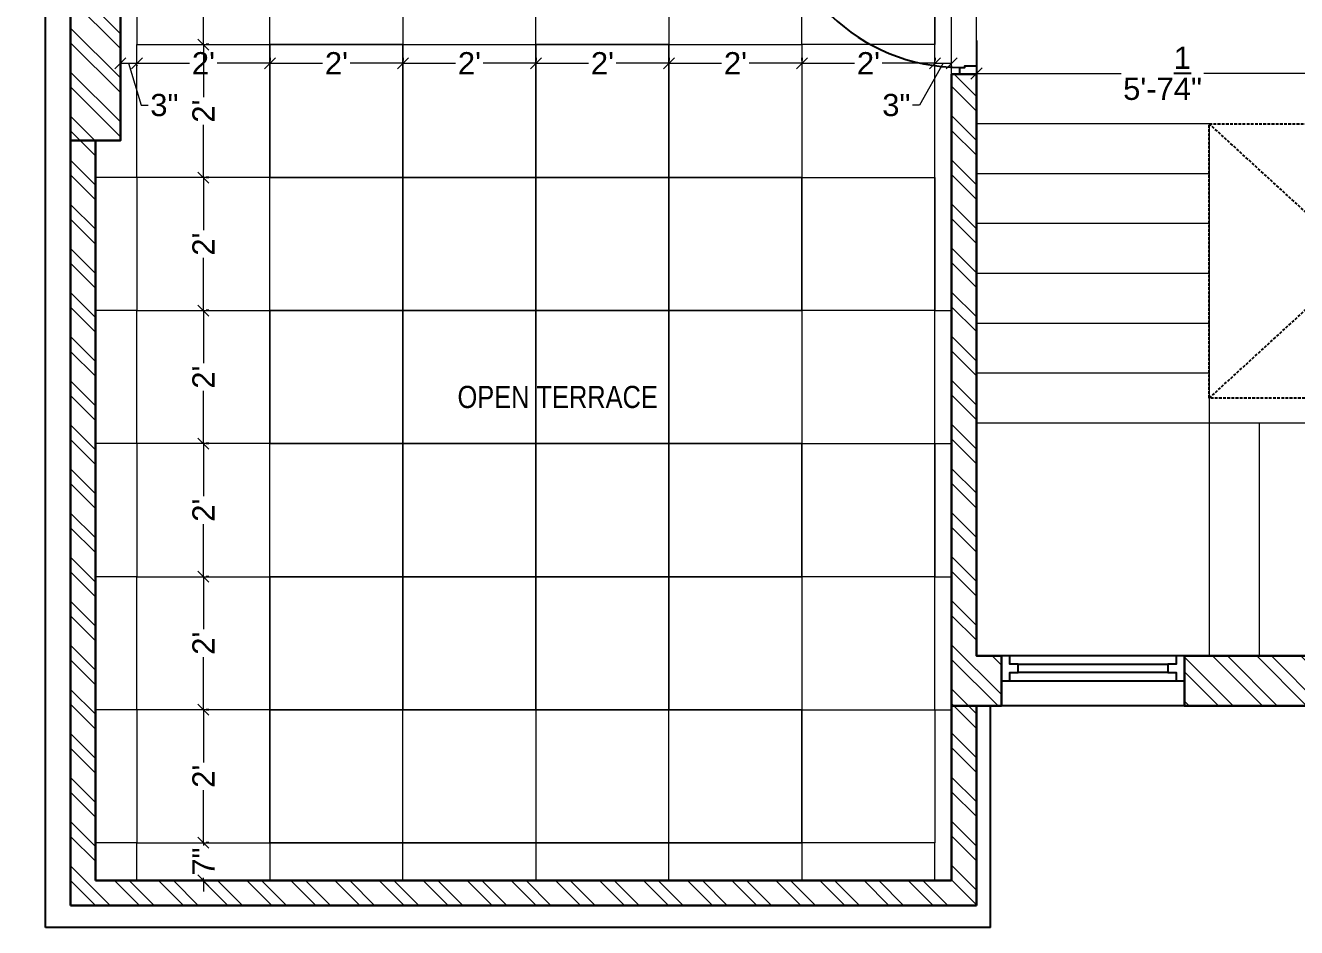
# Model space of a CAD drawing. Header units: millimetres. Extents: x 56222 to 3066687, y -650199 to -121287.
# Drawn here: x 152877.6 to 153107, y -179796.5 to -179633.7 of the extents above; entities that cross this region are included whole.
import ezdxf

# ---------------------------------------------------------------- set-up
doc = ezdxf.new("R2010")
doc.units = ezdxf.units.MM
doc.header["$MEASUREMENT"] = 0
doc.header["$PDMODE"] = 35
doc.linetypes.add('DASHED', pattern=[0.75, 0.5, -0.25])
doc.layers.get('Defpoints').update_dxf_attribs({"color": 220})
doc.layers.add('AR DOOR', color=40, linetype='Continuous')
doc.layers.add('AR ELE-5', color=134, linetype='Continuous')
for name, color, linetype, lineweight in [('dim05', 1, 'Continuous', 13), ('FIRST FLOOR ( TEXT )', 7, 'Continuous', 9), ('FIRST FLOOR_( STAIR )', 251, 'Continuous', 9), ('SECOND FLOOR', 7, 'Continuous', 9), ('SECOND FLOOR  ( PLINE )', 251, 'Continuous', 30), ('SECOND FLOOR ( PLine )', 7, 'Continuous', 30), ('wall', 7, 'Continuous', 30), ('XX~SLAB ( BEAM )~ ( DIM )', 7, 'Continuous', 9)]:
    doc.layers.add(name, color=color, linetype=linetype, lineweight=lineweight)
doc.layers.add('hatch', color=253, linetype='Continuous', lineweight=0, transparency=0.4)
doc.layers.add('XX~SLAB ( PLINE )', color=251, linetype='Continuous', plot=False)
doc.styles.add('Arial', font='arial.ttf')
doc.styles.add('KATHA', font='swissc.ttf')
doc.styles.get("Standard").update_dxf_attribs({"font": 'arial.ttf', "height": 6})
doc.dimstyles.new('ISO-25', dxfattribs={"dimtxt": 2.5, "dimasz": 1, "dimexe": 0.5, "dimexo": 1, "dimtad": 0, "dimdec": 1, "dimlunit": 4, "dimtxsty": 'Standard', "dimblk": 'OBLIQUE', "dimcen": 2.5, "dimclrd": 1, "dimclre": 1, "dimclrt": 5, "dimadec": 0, "dimazin": 0, "dimtfac": 1, "dimtdec": 1, "dimtmove": 0, "dimatfit": 3, "dimfxl": 1, "dimlwd": -1, "dimarcsym": 0})
pattern_1 = [(135, (0, -46.366), (-3.97747564, -3.97747564), []), (135, (2e-16, -43.714), (-3.97747564, -3.97747564), [])]

# ---------------------------------------------------------------- blocks, each defined once
blk = doc.blocks.new('*U18')
for points in [[(0, 0), (0, 1120), (-30, 1120), (-30, 0)], [(40, 0), (0, 0), (0, -30), (-10, -30), (-10, -100), (40, -100)], [(-1160, 0), (-1120, 0), (-1120, -30), (-1110, -30), (-1110, -100), (-1160, -100)]]:
    blk.add_lwpolyline(points, close=True)
at = {"layer": 'AR ELE-5', "linetype": 'ByBlock', "ltscale": 15}
blk.add_arc((1.6, -0.7), 1121.6, 92.37301, 179.96526, dxfattribs=at)
blk = doc.blocks.new('_Oblique')
at = {"layer": 'wall', "color": 0, "lineweight": -2}
blk.add_line((-0.5, -0.5), (0.5, 0.5), dxfattribs=at)
blk = doc.blocks.new('*D266')
at = {"layer": 'Defpoints', "color": 0, "lineweight": 30, "transparency": 16777216}
for p in [(153049.22, -179635.47), (153116.36, -179635.47), (153116.36, -179642.4)]:
    blk.add_point(p, dxfattribs=at)
at = {"layer": 'dim05', "color": 1, "linetype": 'Continuous', "lineweight": -2, "transparency": 16777216}
for p, q in [((153049.22, -179636.47), (153049.22, -179642.9)), ((153116.36, -179636.47), (153116.36, -179642.9))]:
    blk.add_line(p, q, dxfattribs=at)
at = {"layer": 'dim05', "color": 1, "linetype": 'Continuous', "transparency": 16777216}
for p, q in [((153049.22, -179642.4), (153075.33, -179642.4)), ((153116.36, -179642.4), (153090.25, -179642.4))]:
    blk.add_line(p, q, dxfattribs=at)
at = {"layer": 'dim05', "color": 1, "transparency": 16777216, "xscale": 2, "yscale": 2, "zscale": 2, "rotation": 180}
blk.add_blockref('_Oblique', (153049.22, -179642.4), dxfattribs=at)
at = {"layer": 'dim05', "color": 1, "transparency": 16777216, "xscale": 2, "yscale": 2, "zscale": 2}
blk.add_blockref('_Oblique', (153116.36, -179642.4), dxfattribs=at)
at = {"layer": 'dim05', "color": 5, "lineweight": 25, "transparency": 16777216, "insert": (153082.79, -179642.4), "char_height": 4, "attachment_point": 5, "style": 'Arial'}
blk.add_mtext('5\'-7{\\H1x;\\S1/4;}"', dxfattribs=at)
blk = doc.blocks.new('*D297')
at = {"layer": 'Defpoints', "color": 0, "lineweight": 30, "transparency": 16777216}
for p in [(152909.72, -179613.19), (152909.72, -179637.19), (152909.72, -179637.19)]:
    blk.add_point(p, dxfattribs=at)
at = {"layer": 'dim05', "color": 1, "linetype": 'Continuous', "transparency": 16777216}
for p, q in [((152909.72, -179613.19), (152909.72, -179622.69)), ((152909.72, -179637.19), (152909.72, -179627.69))]:
    blk.add_line(p, q, dxfattribs=at)
at = {"layer": 'dim05', "color": 1, "linetype": 'Continuous', "lineweight": -2, "transparency": 16777216}
for p, q in [((152910.72, -179613.19), (152910.22, -179613.19)), ((152910.72, -179637.19), (152910.22, -179637.19))]:
    blk.add_line(p, q, dxfattribs=at)
at = {"layer": 'dim05', "color": 1, "transparency": 16777216, "xscale": 2, "yscale": 2, "zscale": 2}
for p, rotation in [((152909.72, -179613.19), 90), ((152909.72, -179637.19), 270)]:
    blk.add_blockref('_Oblique', p, dxfattribs=dict(at, rotation=rotation))
at = {"layer": 'dim05', "color": 5, "lineweight": 30, "transparency": 16777216, "insert": (152909.72, -179625.19), "char_height": 4, "attachment_point": 5, "rotation": 90, "style": 'Arial'}
blk.add_mtext("2'", dxfattribs=at)
blk = doc.blocks.new('*D298')
at = {"layer": 'Defpoints', "color": 0, "lineweight": 30, "transparency": 16777216}
for p in [(152909.72, -179637.19), (152909.72, -179661.19), (152909.72, -179661.19)]:
    blk.add_point(p, dxfattribs=at)
at = {"layer": 'dim05', "color": 1, "linetype": 'Continuous', "transparency": 16777216}
for p, q in [((152909.72, -179637.19), (152909.72, -179646.69)), ((152909.72, -179661.19), (152909.72, -179651.69))]:
    blk.add_line(p, q, dxfattribs=at)
at = {"layer": 'dim05', "color": 1, "linetype": 'Continuous', "lineweight": -2, "transparency": 16777216}
for p, q in [((152910.72, -179637.19), (152910.22, -179637.19)), ((152910.72, -179661.19), (152910.22, -179661.19))]:
    blk.add_line(p, q, dxfattribs=at)
at = {"layer": 'dim05', "color": 1, "transparency": 16777216, "xscale": 2, "yscale": 2, "zscale": 2}
for p, rotation in [((152909.72, -179637.19), 90), ((152909.72, -179661.19), 270)]:
    blk.add_blockref('_Oblique', p, dxfattribs=dict(at, rotation=rotation))
at = {"layer": 'dim05', "color": 5, "lineweight": 30, "transparency": 16777216, "insert": (152909.72, -179649.19), "char_height": 4, "attachment_point": 5, "rotation": 90, "style": 'Arial'}
blk.add_mtext("2'", dxfattribs=at)
blk = doc.blocks.new('*D299')
at = {"layer": 'Defpoints', "color": 0, "lineweight": 30, "transparency": 16777216}
for p in [(152909.72, -179661.19), (152909.72, -179685.19), (152909.72, -179685.19)]:
    blk.add_point(p, dxfattribs=at)
at = {"layer": 'dim05', "color": 1, "linetype": 'Continuous', "transparency": 16777216}
for p, q in [((152909.72, -179661.19), (152909.72, -179670.69)), ((152909.72, -179685.19), (152909.72, -179675.69))]:
    blk.add_line(p, q, dxfattribs=at)
at = {"layer": 'dim05', "color": 1, "linetype": 'Continuous', "lineweight": -2, "transparency": 16777216}
for p, q in [((152910.72, -179661.19), (152910.22, -179661.19)), ((152910.72, -179685.19), (152910.22, -179685.19))]:
    blk.add_line(p, q, dxfattribs=at)
at = {"layer": 'dim05', "color": 1, "transparency": 16777216, "xscale": 2, "yscale": 2, "zscale": 2}
for p, rotation in [((152909.72, -179661.19), 90), ((152909.72, -179685.19), 270)]:
    blk.add_blockref('_Oblique', p, dxfattribs=dict(at, rotation=rotation))
at = {"layer": 'dim05', "color": 5, "lineweight": 30, "transparency": 16777216, "insert": (152909.72, -179673.19), "char_height": 4, "attachment_point": 5, "rotation": 90, "style": 'Arial'}
blk.add_mtext("2'", dxfattribs=at)
blk = doc.blocks.new('*D300')
at = {"layer": 'Defpoints', "color": 0, "lineweight": 30, "transparency": 16777216}
for p in [(152909.72, -179685.19), (152909.72, -179709.19), (152909.72, -179709.19)]:
    blk.add_point(p, dxfattribs=at)
at = {"layer": 'dim05', "color": 1, "linetype": 'Continuous', "transparency": 16777216}
for p, q in [((152909.72, -179685.19), (152909.72, -179694.69)), ((152909.72, -179709.19), (152909.72, -179699.69))]:
    blk.add_line(p, q, dxfattribs=at)
at = {"layer": 'dim05', "color": 1, "linetype": 'Continuous', "lineweight": -2, "transparency": 16777216}
for p, q in [((152910.72, -179685.19), (152910.22, -179685.19)), ((152910.72, -179709.19), (152910.22, -179709.19))]:
    blk.add_line(p, q, dxfattribs=at)
at = {"layer": 'dim05', "color": 1, "transparency": 16777216, "xscale": 2, "yscale": 2, "zscale": 2}
for p, rotation in [((152909.72, -179685.19), 90), ((152909.72, -179709.19), 270)]:
    blk.add_blockref('_Oblique', p, dxfattribs=dict(at, rotation=rotation))
at = {"layer": 'dim05', "color": 5, "lineweight": 30, "transparency": 16777216, "insert": (152909.72, -179697.19), "char_height": 4, "attachment_point": 5, "rotation": 90, "style": 'Arial'}
blk.add_mtext("2'", dxfattribs=at)
blk = doc.blocks.new('*D301')
at = {"layer": 'Defpoints', "color": 0, "lineweight": 30, "transparency": 16777216}
for p in [(152909.72, -179709.19), (152909.72, -179733.19), (152909.72, -179733.19)]:
    blk.add_point(p, dxfattribs=at)
at = {"layer": 'dim05', "color": 1, "linetype": 'Continuous', "transparency": 16777216}
for p, q in [((152909.72, -179709.19), (152909.72, -179718.69)), ((152909.72, -179733.19), (152909.72, -179723.69))]:
    blk.add_line(p, q, dxfattribs=at)
at = {"layer": 'dim05', "color": 1, "linetype": 'Continuous', "lineweight": -2, "transparency": 16777216}
for p, q in [((152910.72, -179709.19), (152910.22, -179709.19)), ((152910.72, -179733.19), (152910.22, -179733.19))]:
    blk.add_line(p, q, dxfattribs=at)
at = {"layer": 'dim05', "color": 1, "transparency": 16777216, "xscale": 2, "yscale": 2, "zscale": 2}
for p, rotation in [((152909.72, -179709.19), 90), ((152909.72, -179733.19), 270)]:
    blk.add_blockref('_Oblique', p, dxfattribs=dict(at, rotation=rotation))
at = {"layer": 'dim05', "color": 5, "lineweight": 30, "transparency": 16777216, "insert": (152909.72, -179721.19), "char_height": 4, "attachment_point": 5, "rotation": 90, "style": 'Arial'}
blk.add_mtext("2'", dxfattribs=at)
blk = doc.blocks.new('*D302')
at = {"layer": 'Defpoints', "color": 0, "lineweight": 30, "transparency": 16777216}
for p in [(152909.72, -179733.19), (152909.72, -179757.19), (152909.72, -179757.19)]:
    blk.add_point(p, dxfattribs=at)
at = {"layer": 'dim05', "color": 1, "linetype": 'Continuous', "transparency": 16777216}
for p, q in [((152909.72, -179733.19), (152909.72, -179742.69)), ((152909.72, -179757.19), (152909.72, -179747.69))]:
    blk.add_line(p, q, dxfattribs=at)
at = {"layer": 'dim05', "color": 1, "linetype": 'Continuous', "lineweight": -2, "transparency": 16777216}
for p, q in [((152910.72, -179733.19), (152910.22, -179733.19)), ((152910.72, -179757.19), (152910.22, -179757.19))]:
    blk.add_line(p, q, dxfattribs=at)
at = {"layer": 'dim05', "color": 1, "transparency": 16777216, "xscale": 2, "yscale": 2, "zscale": 2}
for p, rotation in [((152909.72, -179733.19), 90), ((152909.72, -179757.19), 270)]:
    blk.add_blockref('_Oblique', p, dxfattribs=dict(at, rotation=rotation))
at = {"layer": 'dim05', "color": 5, "lineweight": 30, "transparency": 16777216, "insert": (152909.72, -179745.19), "char_height": 4, "attachment_point": 5, "rotation": 90, "style": 'Arial'}
blk.add_mtext("2'", dxfattribs=at)
blk = doc.blocks.new('*D303')
at = {"layer": 'Defpoints', "color": 0, "lineweight": 30, "transparency": 16777216}
for p in [(152909.72, -179757.19), (152909.72, -179781.19), (152909.72, -179781.19)]:
    blk.add_point(p, dxfattribs=at)
at = {"layer": 'dim05', "color": 1, "linetype": 'Continuous', "transparency": 16777216}
for p, q in [((152909.72, -179757.19), (152909.72, -179766.69)), ((152909.72, -179781.19), (152909.72, -179771.69))]:
    blk.add_line(p, q, dxfattribs=at)
at = {"layer": 'dim05', "color": 1, "linetype": 'Continuous', "lineweight": -2, "transparency": 16777216}
for p, q in [((152910.72, -179757.19), (152910.22, -179757.19)), ((152910.72, -179781.19), (152910.22, -179781.19))]:
    blk.add_line(p, q, dxfattribs=at)
at = {"layer": 'dim05', "color": 1, "transparency": 16777216, "xscale": 2, "yscale": 2, "zscale": 2}
for p, rotation in [((152909.72, -179757.19), 90), ((152909.72, -179781.19), 270)]:
    blk.add_blockref('_Oblique', p, dxfattribs=dict(at, rotation=rotation))
at = {"layer": 'dim05', "color": 5, "lineweight": 30, "transparency": 16777216, "insert": (152909.72, -179769.19), "char_height": 4, "attachment_point": 5, "rotation": 90, "style": 'Arial'}
blk.add_mtext("2'", dxfattribs=at)
blk = doc.blocks.new('*D304')
at = {"layer": 'Defpoints', "color": 0, "lineweight": 30, "transparency": 16777216}
for p in [(152909.72, -179781.19), (152909.72, -179788), (152909.72, -179788)]:
    blk.add_point(p, dxfattribs=at)
at = {"layer": 'dim05', "color": 1, "linetype": 'Continuous', "transparency": 16777216}
for p, q in [((152909.72, -179781.19), (152909.72, -179779.19)), ((152909.72, -179781.19), (152909.72, -179781.69)), ((152909.72, -179788), (152909.72, -179787.5)), ((152909.72, -179788), (152909.72, -179790))]:
    blk.add_line(p, q, dxfattribs=at)
at = {"layer": 'dim05', "color": 1, "linetype": 'Continuous', "lineweight": -2, "transparency": 16777216}
for p, q in [((152910.72, -179781.19), (152910.22, -179781.19)), ((152910.72, -179788), (152910.22, -179788))]:
    blk.add_line(p, q, dxfattribs=at)
at = {"layer": 'dim05', "color": 1, "transparency": 16777216, "xscale": 2, "yscale": 2, "zscale": 2}
for p, rotation in [((152909.72, -179781.19), 270), ((152909.72, -179788), 90)]:
    blk.add_blockref('_Oblique', p, dxfattribs=dict(at, rotation=rotation))
at = {"layer": 'dim05', "color": 5, "lineweight": 30, "transparency": 16777216, "insert": (152909.72, -179784.6), "char_height": 4, "attachment_point": 5, "rotation": 90, "style": 'Arial'}
blk.add_mtext('7"', dxfattribs=at)
blk = doc.blocks.new('*D305')
at = {"layer": 'Defpoints', "color": 0, "lineweight": 30, "transparency": 16777216}
for p in [(152894.72, -179639.95), (152897.72, -179639.95), (152897.72, -179640.55)]:
    blk.add_point(p, dxfattribs=at)
at = {"layer": 'dim05', "color": 1, "linetype": 'Continuous', "transparency": 16777216}
for p, q in [((152894.72, -179640.55), (152897.72, -179640.55)), ((152896.22, -179640.55), (152898.49, -179648.12)), ((152898.49, -179648.12), (152899.74, -179648.12))]:
    blk.add_line(p, q, dxfattribs=at)
at = {"layer": 'dim05', "color": 1, "linetype": 'Continuous', "lineweight": -2, "transparency": 16777216}
for p, q in [((152894.72, -179640.95), (152894.72, -179641.05)), ((152897.72, -179640.95), (152897.72, -179641.05))]:
    blk.add_line(p, q, dxfattribs=at)
at = {"layer": 'dim05', "color": 1, "transparency": 16777216, "xscale": 2, "yscale": 2, "zscale": 2, "rotation": 180}
blk.add_blockref('_Oblique', (152894.72, -179640.55), dxfattribs=at)
at = {"layer": 'dim05', "color": 1, "transparency": 16777216, "xscale": 2, "yscale": 2, "zscale": 2}
blk.add_blockref('_Oblique', (152897.72, -179640.55), dxfattribs=at)
at = {"layer": 'dim05', "color": 5, "lineweight": 30, "transparency": 16777216, "insert": (152902.67, -179648.12), "char_height": 4, "attachment_point": 5, "style": 'Arial'}
blk.add_mtext('3"', dxfattribs=at)
blk = doc.blocks.new('*D290')
at = {"layer": 'Defpoints', "color": 0, "lineweight": 30, "transparency": 16777216}
for p in [(152897.72, -179639.95), (152921.72, -179640.55), (152921.72, -179640.55)]:
    blk.add_point(p, dxfattribs=at)
at = {"layer": 'dim05', "color": 1, "linetype": 'Continuous', "transparency": 16777216}
for p, q in [((152897.72, -179640.55), (152907.22, -179640.55)), ((152921.72, -179640.55), (152912.22, -179640.55))]:
    blk.add_line(p, q, dxfattribs=at)
at = {"layer": 'dim05', "color": 1, "linetype": 'Continuous', "lineweight": -2, "transparency": 16777216}
for p, q in [((152897.72, -179640.95), (152897.72, -179641.05)), ((152921.72, -179639.55), (152921.72, -179640.05))]:
    blk.add_line(p, q, dxfattribs=at)
at = {"layer": 'dim05', "color": 1, "transparency": 16777216, "xscale": 2, "yscale": 2, "zscale": 2, "rotation": 180}
blk.add_blockref('_Oblique', (152897.72, -179640.55), dxfattribs=at)
at = {"layer": 'dim05', "color": 1, "transparency": 16777216, "xscale": 2, "yscale": 2, "zscale": 2}
blk.add_blockref('_Oblique', (152921.72, -179640.55), dxfattribs=at)
at = {"layer": 'dim05', "color": 5, "lineweight": 30, "transparency": 16777216, "insert": (152909.72, -179640.55), "char_height": 4, "attachment_point": 5, "style": 'Arial'}
blk.add_mtext("2'", dxfattribs=at)
blk = doc.blocks.new('*D291')
at = {"layer": 'Defpoints', "color": 0, "lineweight": 30, "transparency": 16777216}
for p in [(152921.72, -179640.55), (152945.72, -179640.55), (152945.72, -179640.55)]:
    blk.add_point(p, dxfattribs=at)
at = {"layer": 'dim05', "color": 1, "linetype": 'Continuous', "lineweight": -2, "transparency": 16777216}
for p, q in [((152921.72, -179639.55), (152921.72, -179640.05)), ((152945.72, -179639.55), (152945.72, -179640.05))]:
    blk.add_line(p, q, dxfattribs=at)
at = {"layer": 'dim05', "color": 1, "linetype": 'Continuous', "transparency": 16777216}
for p, q in [((152921.72, -179640.55), (152931.22, -179640.55)), ((152945.72, -179640.55), (152936.22, -179640.55))]:
    blk.add_line(p, q, dxfattribs=at)
at = {"layer": 'dim05', "color": 1, "transparency": 16777216, "xscale": 2, "yscale": 2, "zscale": 2, "rotation": 180}
blk.add_blockref('_Oblique', (152921.72, -179640.55), dxfattribs=at)
at = {"layer": 'dim05', "color": 1, "transparency": 16777216, "xscale": 2, "yscale": 2, "zscale": 2}
blk.add_blockref('_Oblique', (152945.72, -179640.55), dxfattribs=at)
at = {"layer": 'dim05', "color": 5, "lineweight": 30, "transparency": 16777216, "insert": (152933.72, -179640.55), "char_height": 4, "attachment_point": 5, "style": 'Arial'}
blk.add_mtext("2'", dxfattribs=at)
blk = doc.blocks.new('*D292')
at = {"layer": 'Defpoints', "color": 0, "lineweight": 30, "transparency": 16777216}
for p in [(152945.72, -179640.55), (152969.72, -179640.55), (152969.72, -179640.55)]:
    blk.add_point(p, dxfattribs=at)
at = {"layer": 'dim05', "color": 1, "linetype": 'Continuous', "lineweight": -2, "transparency": 16777216}
for p, q in [((152945.72, -179639.55), (152945.72, -179640.05)), ((152969.72, -179639.55), (152969.72, -179640.05))]:
    blk.add_line(p, q, dxfattribs=at)
at = {"layer": 'dim05', "color": 1, "linetype": 'Continuous', "transparency": 16777216}
for p, q in [((152945.72, -179640.55), (152955.22, -179640.55)), ((152969.72, -179640.55), (152960.22, -179640.55))]:
    blk.add_line(p, q, dxfattribs=at)
at = {"layer": 'dim05', "color": 1, "transparency": 16777216, "xscale": 2, "yscale": 2, "zscale": 2, "rotation": 180}
blk.add_blockref('_Oblique', (152945.72, -179640.55), dxfattribs=at)
at = {"layer": 'dim05', "color": 1, "transparency": 16777216, "xscale": 2, "yscale": 2, "zscale": 2}
blk.add_blockref('_Oblique', (152969.72, -179640.55), dxfattribs=at)
at = {"layer": 'dim05', "color": 5, "lineweight": 30, "transparency": 16777216, "insert": (152957.72, -179640.55), "char_height": 4, "attachment_point": 5, "style": 'Arial'}
blk.add_mtext("2'", dxfattribs=at)
blk = doc.blocks.new('*D293')
at = {"layer": 'Defpoints', "color": 0, "lineweight": 30, "transparency": 16777216}
for p in [(152969.72, -179640.55), (152993.72, -179640.55), (152993.72, -179640.55)]:
    blk.add_point(p, dxfattribs=at)
at = {"layer": 'dim05', "color": 1, "linetype": 'Continuous', "lineweight": -2, "transparency": 16777216}
for p, q in [((152969.72, -179639.55), (152969.72, -179640.05)), ((152993.72, -179639.55), (152993.72, -179640.05))]:
    blk.add_line(p, q, dxfattribs=at)
at = {"layer": 'dim05', "color": 1, "linetype": 'Continuous', "transparency": 16777216}
for p, q in [((152969.72, -179640.55), (152979.22, -179640.55)), ((152993.72, -179640.55), (152984.22, -179640.55))]:
    blk.add_line(p, q, dxfattribs=at)
at = {"layer": 'dim05', "color": 1, "transparency": 16777216, "xscale": 2, "yscale": 2, "zscale": 2, "rotation": 180}
blk.add_blockref('_Oblique', (152969.72, -179640.55), dxfattribs=at)
at = {"layer": 'dim05', "color": 1, "transparency": 16777216, "xscale": 2, "yscale": 2, "zscale": 2}
blk.add_blockref('_Oblique', (152993.72, -179640.55), dxfattribs=at)
at = {"layer": 'dim05', "color": 5, "lineweight": 30, "transparency": 16777216, "insert": (152981.72, -179640.55), "char_height": 4, "attachment_point": 5, "style": 'Arial'}
blk.add_mtext("2'", dxfattribs=at)
blk = doc.blocks.new('*D294')
at = {"layer": 'Defpoints', "color": 0, "lineweight": 30, "transparency": 16777216}
for p in [(152993.72, -179640.55), (153017.72, -179640.55), (153017.72, -179640.55)]:
    blk.add_point(p, dxfattribs=at)
at = {"layer": 'dim05', "color": 1, "linetype": 'Continuous', "lineweight": -2, "transparency": 16777216}
for p, q in [((152993.72, -179639.55), (152993.72, -179640.05)), ((153017.72, -179639.55), (153017.72, -179640.05))]:
    blk.add_line(p, q, dxfattribs=at)
at = {"layer": 'dim05', "color": 1, "linetype": 'Continuous', "transparency": 16777216}
for p, q in [((152993.72, -179640.55), (153003.22, -179640.55)), ((153017.72, -179640.55), (153008.22, -179640.55))]:
    blk.add_line(p, q, dxfattribs=at)
at = {"layer": 'dim05', "color": 1, "transparency": 16777216, "xscale": 2, "yscale": 2, "zscale": 2, "rotation": 180}
blk.add_blockref('_Oblique', (152993.72, -179640.55), dxfattribs=at)
at = {"layer": 'dim05', "color": 1, "transparency": 16777216, "xscale": 2, "yscale": 2, "zscale": 2}
blk.add_blockref('_Oblique', (153017.72, -179640.55), dxfattribs=at)
at = {"layer": 'dim05', "color": 5, "lineweight": 30, "transparency": 16777216, "insert": (153005.72, -179640.55), "char_height": 4, "attachment_point": 5, "style": 'Arial'}
blk.add_mtext("2'", dxfattribs=at)
blk = doc.blocks.new('*D295')
at = {"layer": 'Defpoints', "color": 0, "lineweight": 30, "transparency": 16777216}
for p in [(153017.72, -179640.55), (153041.72, -179640.55), (153041.72, -179640.55)]:
    blk.add_point(p, dxfattribs=at)
at = {"layer": 'dim05', "color": 1, "linetype": 'Continuous', "lineweight": -2, "transparency": 16777216}
for p, q in [((153017.72, -179639.55), (153017.72, -179640.05)), ((153041.72, -179639.55), (153041.72, -179640.05))]:
    blk.add_line(p, q, dxfattribs=at)
at = {"layer": 'dim05', "color": 1, "linetype": 'Continuous', "transparency": 16777216}
for p, q in [((153017.72, -179640.55), (153027.22, -179640.55)), ((153041.72, -179640.55), (153032.22, -179640.55))]:
    blk.add_line(p, q, dxfattribs=at)
at = {"layer": 'dim05', "color": 1, "transparency": 16777216, "xscale": 2, "yscale": 2, "zscale": 2, "rotation": 180}
blk.add_blockref('_Oblique', (153017.72, -179640.55), dxfattribs=at)
at = {"layer": 'dim05', "color": 1, "transparency": 16777216, "xscale": 2, "yscale": 2, "zscale": 2}
blk.add_blockref('_Oblique', (153041.72, -179640.55), dxfattribs=at)
at = {"layer": 'dim05', "color": 5, "lineweight": 30, "transparency": 16777216, "insert": (153029.72, -179640.55), "char_height": 4, "attachment_point": 5, "style": 'Arial'}
blk.add_mtext("2'", dxfattribs=at)
blk = doc.blocks.new('*D296')
at = {"layer": 'Defpoints', "color": 0, "lineweight": 30, "transparency": 16777216}
for p in [(153041.72, -179640.55), (153044.72, -179640.17), (153044.72, -179640.55)]:
    blk.add_point(p, dxfattribs=at)
at = {"layer": 'dim05', "color": 1, "linetype": 'Continuous', "transparency": 16777216}
for p, q in [((153043.22, -179640.55), (153038.92, -179648.12)), ((153041.72, -179640.55), (153044.72, -179640.55)), ((153038.92, -179648.12), (153037.67, -179648.12))]:
    blk.add_line(p, q, dxfattribs=at)
at = {"layer": 'dim05', "color": 1, "linetype": 'Continuous', "lineweight": -2, "transparency": 16777216}
for p, q in [((153041.72, -179639.55), (153041.72, -179640.05)), ((153044.72, -179641.17), (153044.72, -179641.05))]:
    blk.add_line(p, q, dxfattribs=at)
at = {"layer": 'dim05', "color": 1, "transparency": 16777216, "xscale": 2, "yscale": 2, "zscale": 2, "rotation": 180}
blk.add_blockref('_Oblique', (153041.72, -179640.55), dxfattribs=at)
at = {"layer": 'dim05', "color": 1, "transparency": 16777216, "xscale": 2, "yscale": 2, "zscale": 2}
blk.add_blockref('_Oblique', (153044.72, -179640.55), dxfattribs=at)
at = {"layer": 'dim05', "color": 5, "lineweight": 30, "transparency": 16777216, "insert": (153034.75, -179648.12), "char_height": 4, "attachment_point": 5, "style": 'Arial'}
blk.add_mtext('3"', dxfattribs=at)

msp = doc.modelspace()

# ---------------------------------------------------------------- hatches: boundary and pattern name
at = {"layer": 'hatch', "lineweight": 0, "true_color": 0x636466, "transparency": 33554610}
h = msp.add_hatch(dxfattribs=at)
h.set_pattern_fill('AR-CONC', color=251, scale=0.5)
h.set_pattern_definition([(50, (0, -46.366), (3.586300913, -0.313760675), [0.375, -4.125]), (355, (0, -46.366), (-0.69375667, 3.76096067), [0.3, -3.3]), (100.4514445, (0.299, -46.392), (2.892544234, 3.447199955), [0.31870096, -3.50571056]), (46.1842, (0, -45.366), (5.33620665, -0.8275964), [0.5625, -6.1875]), (96.6356355, (0.4447, -45.435), (4.67330973, 4.870593), [0.47805171, -5.2585688]), (351.184164, (0, -45.366), (4.67330973, 4.870593), [0.45, -4.95]), (21, (0.5, -45.616), (2.98453526, -2.013094453), [0.375, -4.125]), (326, (0.5, -45.616), (1.21657666, 3.625750225), [0.3, -3.3]), (71.4514447, (0.7487, -45.7837), (4.201111884, 1.612655764), [0.31870095, -3.50571056]), (37.5, (0, -46.3659), (0.0607992766, 1.664469269), [0, -3.26, 0, -3.35, 0, -3.3125]), (7.5, (0, -46.366), (1.315347687, 1.97205856), [0, -1.91, 0, -3.185, 0, -1.2625]), (327.5, (-1.115, -46.3659), (2.669112181, -0.112774359), [0, -1.25, 0, -3.9, 0, -5.175]), (317.5, (-1.615, -46.366), (2.915930847, 0.500524912), [0, -1.625, 0, -2.59, 0, -3.675])])
h.paths.add_polyline_path([(153196.223, -179738.5), (153191.723, -179738.5), (153187.223, -179738.5), (153187.223, -179747.5), (153187.223, -179756.5), (153191.723, -179756.5), (153196.223, -179756.5)])
h.paths.add_polyline_path([(152894.723, -179591.5), (152885.723, -179591.5), (152885.723, -179606.5), (152894.723, -179606.5)])
h.paths.add_polyline_path([(152894.723, -179464), (152885.723, -179464), (152885.723, -179479), (152894.723, -179479)])
h.paths.add_polyline_path([(152901.869, -179480.585), (152901.869, -179457.041), (152893.626, -179457.041), (152893.626, -179480.585)], flags=9)
h.paths.add_polyline_path([(153188.737, -179478.068), (153188.737, -179454.523), (153180.495, -179454.523), (153180.495, -179478.068)], flags=9)
h.paths.add_polyline_path([(152851.372, -179672.291), (152855.231, -179672.291), (152855.231, -179667.139), (152851.372, -179667.139)], flags=9)
h.paths.add_polyline_path([(152872.639, -179688.732), (152872.639, -179684.873), (152867.487, -179684.873), (152867.487, -179688.732)], flags=9)
h.paths.add_polyline_path([(152851.329, -179714.036), (152855.188, -179714.036), (152855.188, -179708.884), (152851.329, -179708.884)], flags=9)
h.paths.add_polyline_path([(152873.488, -179731.102), (152873.488, -179727.243), (152868.336, -179727.243), (152868.336, -179731.102)], flags=9)
h.paths.add_polyline_path([(153074.277, -179788.946), (153138.867, -179788.946), (153138.867, -179761.976), (153074.277, -179761.976)], flags=9)
h.paths.add_polyline_path([(152806.092, -179535.839), (152852.473, -179535.839), (152852.473, -179500.535), (152806.092, -179500.535)], flags=9)
h.paths.add_polyline_path([(152832.319, -179707.877), (152875.743, -179707.877), (152875.743, -179699.5), (152832.319, -179699.5)], flags=9)
h.paths.add_polyline_path([(152835.488, -179754.049), (152874.995, -179754.049), (152874.995, -179745.672), (152835.488, -179745.672)], flags=9)
h = msp.add_hatch(dxfattribs=at)
h.set_pattern_fill('ANSI32', color=251, scale=15, angle=90, style=0)
h.set_pattern_definition(pattern_1)
h.paths.add_polyline_path([(152894.723, -179606.5), (152885.723, -179606.5), (152885.723, -179654.5), (152894.723, -179654.5)])
h.paths.add_polyline_path([(152887.204, -179636.048), (152894.295, -179636.048), (152894.295, -179627.805), (152887.204, -179627.805)], flags=24)
h = msp.add_hatch(dxfattribs=at)
h.set_pattern_fill('ANSI32', color=251, scale=15, angle=90, style=0)
h.set_pattern_definition(pattern_1)
h.paths.add_polyline_path([(153053.723, -179747.5), (153049.223, -179747.5), (153049.223, -179642.5), (153046.223, -179642.5), (153044.723, -179642.5), (153044.723, -179756.5), (153053.723, -179756.5)])
h = msp.add_hatch(dxfattribs=at)
h.set_pattern_fill('ANSI32', color=251, scale=15, angle=90, style=0)
h.set_pattern_definition(pattern_1)
h.paths.add_polyline_path([(153049.223, -179756.5), (153044.723, -179756.5), (153044.723, -179788.001), (152890.223, -179788.001), (152890.223, -179654.5), (152885.723, -179654.5), (152885.723, -179792.501), (153049.223, -179792.501)])
h = msp.add_hatch(dxfattribs=at)
h.set_pattern_fill('ANSI32', color=251, scale=15, angle=90, style=0)
h.set_pattern_definition(pattern_1)
h.paths.add_polyline_path([(153149.723, -179675.5), (153163.223, -179675.5), (153163.223, -179671), (153149.723, -179671), (153145.223, -179671), (153145.223, -179700.959), (153145.223, -179747.5), (153086.723, -179747.5), (153086.723, -179752), (153086.723, -179756.5), (153149.723, -179756.5)])

# ---------------------------------------------------------------- linework, layer by layer
at = {"layer": 'FIRST FLOOR_( STAIR )'}
for p, q in [((153091.223, -179651.5), (153049.223, -179651.5)), ((153091.223, -179651.5), (153091.223, -179747.5)), ((153091.223, -179660.5), (153049.223, -179660.5)), ((153091.223, -179669.5), (153049.223, -179669.5)), ((153091.223, -179678.5), (153049.223, -179678.5)), ((153091.223, -179687.5), (153049.223, -179687.5)), ((153091.223, -179696.5), (153049.223, -179696.5)), ((153145.223, -179705.5), (153049.223, -179705.5)), ((153100.223, -179705.5), (153100.223, -179747.5))]:
    msp.add_line(p, q, dxfattribs=at)
at = {"layer": 'SECOND FLOOR'}
for p, q in [((152894.723, -179654.5), (152894.723, -179606.5)), ((153041.723, -179756.5), (153041.723, -179606.5)), ((153044.723, -179756.5), (153044.723, -179606.5)), ((153044.723, -179642.5), (153049.223, -179642.5)), ((153049.223, -179747.5), (153049.223, -179642.5)), ((152894.723, -179654.5), (152885.723, -179654.5)), ((153145.223, -179747.5), (153049.223, -179747.5))]:
    msp.add_line(p, q, dxfattribs=at)
at = {"layer": 'SECOND FLOOR  ( PLINE )'}
for p, q in [((152885.723, -179446), (152885.723, -179792.501)), ((152890.223, -179654.5), (152890.223, -179788.001)), ((153044.723, -179788.001), (153044.723, -179756.5)), ((153049.223, -179792.501), (153049.223, -179756.5)), ((153044.723, -179788.001), (152890.223, -179788.001)), ((153049.223, -179792.501), (152885.723, -179792.501))]:
    msp.add_line(p, q, dxfattribs=at)
msp.add_lwpolyline([(152927.723, -179602), (152894.723, -179602), (152894.723, -179553.25), (152890.223, -179553.25), (152885.723, -179553.25), (152885.723, -179654.5), (152894.723, -179654.5), (152894.723, -179606.5), (152927.723, -179606.5)], close=True, dxfattribs=at)
msp.add_lwpolyline([(153053.723, -179756.5), (153044.723, -179756.5), (153044.723, -179642.5), (153049.223, -179642.5), (153049.223, -179747.5), (153053.723, -179747.5), (153053.723, -179756.5), (153053.723, -179756.5)], dxfattribs=at)
at = {"layer": 'SECOND FLOOR ( PLine )'}
msp.add_lwpolyline([(153149.723, -179671), (153163.223, -179671), (153163.223, -179675.5), (153149.723, -179675.5), (153149.723, -179675.5), (153149.723, -179756.5), (153086.723, -179756.5), (153086.723, -179747.5), (153145.223, -179747.5), (153145.223, -179671)], close=True, dxfattribs=at)
at = {"layer": 'XX~SLAB ( BEAM )~ ( DIM )', "color": 251, "lineweight": 0, "true_color": 0x636466}
for p, q in [((152897.723, -179661.192), (152890.223, -179661.192)), ((152897.723, -179685.192), (152890.223, -179685.192)), ((153041.723, -179685.192), (153044.723, -179685.192)), ((152897.723, -179709.192), (152890.223, -179709.192)), ((153041.723, -179709.192), (153044.723, -179709.192)), ((152897.723, -179733.192), (152890.223, -179733.192)), ((153041.723, -179733.192), (153044.723, -179733.192)), ((152897.723, -179757.192), (152890.223, -179757.192)), ((153041.723, -179757.192), (153044.723, -179757.192)), ((152897.723, -179781.192), (152890.223, -179781.192))]:
    msp.add_line(p, q, dxfattribs=at)
at = {"layer": 'XX~SLAB ( BEAM )~ ( DIM )', "color": 244, "lineweight": 0, "true_color": 0x991b1e}
msp.add_lwpolyline([(153049.223, -179653.73), (153049.223, -179606.5), (153116.357, -179606.5), (153116.357, -179651.5)], dxfattribs=at)
at = {"layer": 'XX~SLAB ( BEAM )~ ( DIM )', "color": 251, "lineweight": 0, "true_color": 0x636466}
for points in [[(152897.723, -179637.192), (152921.723, -179637.192), (152921.723, -179613.192), (152897.723, -179613.192)], [(152945.723, -179637.192), (152921.723, -179637.192), (152921.723, -179613.192), (152945.723, -179613.192)], [(152945.723, -179637.192), (152969.723, -179637.192), (152969.723, -179613.192), (152945.723, -179613.192)], [(152993.723, -179637.192), (152969.723, -179637.192), (152969.723, -179613.192), (152993.723, -179613.192)], [(152993.723, -179637.192), (153017.723, -179637.192), (153017.723, -179613.192), (152993.723, -179613.192)], [(153041.723, -179637.192), (153017.723, -179637.192), (153017.723, -179613.192), (153041.723, -179613.192)], [(152897.723, -179637.192), (152921.723, -179637.192), (152921.723, -179661.192), (152897.723, -179661.192)], [(152945.723, -179637.192), (152921.723, -179637.192), (152921.723, -179661.192), (152945.723, -179661.192)], [(152921.723, -179637.192), (152945.723, -179637.192), (152945.723, -179661.192), (152921.723, -179661.192)], [(152921.723, -179637.192), (152945.723, -179637.192), (152945.723, -179661.192), (152921.723, -179661.192)], [(152921.723, -179637.192), (152945.723, -179637.192), (152945.723, -179661.192), (152921.723, -179661.192)], [(152945.723, -179637.192), (152969.723, -179637.192), (152969.723, -179661.192), (152945.723, -179661.192)], [(152945.723, -179637.192), (152969.723, -179637.192), (152969.723, -179661.192), (152945.723, -179661.192)], [(152945.723, -179637.192), (152969.723, -179637.192), (152969.723, -179661.192), (152945.723, -179661.192)], [(152945.723, -179637.192), (152969.723, -179637.192), (152969.723, -179661.192), (152945.723, -179661.192)], [(152993.723, -179637.192), (152969.723, -179637.192), (152969.723, -179661.192), (152993.723, -179661.192)], [(152969.723, -179637.192), (152993.723, -179637.192), (152993.723, -179661.192), (152969.723, -179661.192)], [(152969.723, -179637.192), (152993.723, -179637.192), (152993.723, -179661.192), (152969.723, -179661.192)], [(152969.723, -179637.192), (152993.723, -179637.192), (152993.723, -179661.192), (152969.723, -179661.192)], [(152993.723, -179637.192), (153017.723, -179637.192), (153017.723, -179661.192), (152993.723, -179661.192)], [(152993.723, -179637.192), (153017.723, -179637.192), (153017.723, -179661.192), (152993.723, -179661.192)], [(152993.723, -179637.192), (153017.723, -179637.192), (153017.723, -179661.192), (152993.723, -179661.192)], [(152993.723, -179637.192), (153017.723, -179637.192), (153017.723, -179661.192), (152993.723, -179661.192)], [(153041.723, -179637.192), (153017.723, -179637.192), (153017.723, -179661.192), (153041.723, -179661.192)], [(152897.723, -179685.192), (152921.723, -179685.192), (152921.723, -179661.192), (152897.723, -179661.192)], [(152945.723, -179685.192), (152921.723, -179685.192), (152921.723, -179661.192), (152945.723, -179661.192)], [(152921.723, -179661.192), (152945.723, -179661.192), (152945.723, -179685.192), (152921.723, -179685.192)], [(152921.723, -179661.192), (152945.723, -179661.192), (152945.723, -179685.192), (152921.723, -179685.192)], [(152921.723, -179661.192), (152945.723, -179661.192), (152945.723, -179685.192), (152921.723, -179685.192)], [(152945.723, -179685.192), (152969.723, -179685.192), (152969.723, -179661.192), (152945.723, -179661.192)], [(152945.723, -179661.192), (152969.723, -179661.192), (152969.723, -179685.192), (152945.723, -179685.192)], [(152945.723, -179661.192), (152969.723, -179661.192), (152969.723, -179685.192), (152945.723, -179685.192)], [(152945.723, -179661.192), (152969.723, -179661.192), (152969.723, -179685.192), (152945.723, -179685.192)], [(152993.723, -179685.192), (152969.723, -179685.192), (152969.723, -179661.192), (152993.723, -179661.192)], [(152969.723, -179661.192), (152993.723, -179661.192), (152993.723, -179685.192), (152969.723, -179685.192)], [(152969.723, -179661.192), (152993.723, -179661.192), (152993.723, -179685.192), (152969.723, -179685.192)], [(152969.723, -179661.192), (152993.723, -179661.192), (152993.723, -179685.192), (152969.723, -179685.192)], [(152993.723, -179685.192), (153017.723, -179685.192), (153017.723, -179661.192), (152993.723, -179661.192)], [(152993.723, -179661.192), (153017.723, -179661.192), (153017.723, -179685.192), (152993.723, -179685.192)], [(152993.723, -179661.192), (153017.723, -179661.192), (153017.723, -179685.192), (152993.723, -179685.192)], [(152993.723, -179661.192), (153017.723, -179661.192), (153017.723, -179685.192), (152993.723, -179685.192)], [(153041.723, -179685.192), (153017.723, -179685.192), (153017.723, -179661.192), (153041.723, -179661.192)], [(152897.723, -179685.192), (152921.723, -179685.192), (152921.723, -179709.192), (152897.723, -179709.192)], [(152945.723, -179685.192), (152921.723, -179685.192), (152921.723, -179709.192), (152945.723, -179709.192)], [(152921.723, -179685.192), (152945.723, -179685.192), (152945.723, -179709.192), (152921.723, -179709.192)], [(152921.723, -179685.192), (152945.723, -179685.192), (152945.723, -179709.192), (152921.723, -179709.192)], [(152921.723, -179685.192), (152945.723, -179685.192), (152945.723, -179709.192), (152921.723, -179709.192)], [(152945.723, -179685.192), (152969.723, -179685.192), (152969.723, -179709.192), (152945.723, -179709.192)], [(152945.723, -179685.192), (152969.723, -179685.192), (152969.723, -179709.192), (152945.723, -179709.192)], [(152945.723, -179685.192), (152969.723, -179685.192), (152969.723, -179709.192), (152945.723, -179709.192)], [(152945.723, -179685.192), (152969.723, -179685.192), (152969.723, -179709.192), (152945.723, -179709.192)], [(152993.723, -179685.192), (152969.723, -179685.192), (152969.723, -179709.192), (152993.723, -179709.192)], [(152969.723, -179685.192), (152993.723, -179685.192), (152993.723, -179709.192), (152969.723, -179709.192)], [(152969.723, -179685.192), (152993.723, -179685.192), (152993.723, -179709.192), (152969.723, -179709.192)], [(152969.723, -179685.192), (152993.723, -179685.192), (152993.723, -179709.192), (152969.723, -179709.192)], [(152993.723, -179685.192), (153017.723, -179685.192), (153017.723, -179709.192), (152993.723, -179709.192)], [(152993.723, -179685.192), (153017.723, -179685.192), (153017.723, -179709.192), (152993.723, -179709.192)], [(152993.723, -179685.192), (153017.723, -179685.192), (153017.723, -179709.192), (152993.723, -179709.192)], [(152993.723, -179685.192), (153017.723, -179685.192), (153017.723, -179709.192), (152993.723, -179709.192)], [(153041.723, -179685.192), (153017.723, -179685.192), (153017.723, -179709.192), (153041.723, -179709.192)], [(152897.723, -179733.192), (152921.723, -179733.192), (152921.723, -179709.192), (152897.723, -179709.192)], [(152945.723, -179733.192), (152921.723, -179733.192), (152921.723, -179709.192), (152945.723, -179709.192)], [(152921.723, -179709.192), (152945.723, -179709.192), (152945.723, -179733.192), (152921.723, -179733.192)], [(152921.723, -179709.192), (152945.723, -179709.192), (152945.723, -179733.192), (152921.723, -179733.192)], [(152921.723, -179709.192), (152945.723, -179709.192), (152945.723, -179733.192), (152921.723, -179733.192)], [(152945.723, -179733.192), (152969.723, -179733.192), (152969.723, -179709.192), (152945.723, -179709.192)], [(152945.723, -179709.192), (152969.723, -179709.192), (152969.723, -179733.192), (152945.723, -179733.192)], [(152945.723, -179709.192), (152969.723, -179709.192), (152969.723, -179733.192), (152945.723, -179733.192)], [(152945.723, -179709.192), (152969.723, -179709.192), (152969.723, -179733.192), (152945.723, -179733.192)], [(152993.723, -179733.192), (152969.723, -179733.192), (152969.723, -179709.192), (152993.723, -179709.192)], [(152969.723, -179709.192), (152993.723, -179709.192), (152993.723, -179733.192), (152969.723, -179733.192)], [(152969.723, -179709.192), (152993.723, -179709.192), (152993.723, -179733.192), (152969.723, -179733.192)], [(152969.723, -179709.192), (152993.723, -179709.192), (152993.723, -179733.192), (152969.723, -179733.192)], [(152993.723, -179733.192), (153017.723, -179733.192), (153017.723, -179709.192), (152993.723, -179709.192)], [(152993.723, -179709.192), (153017.723, -179709.192), (153017.723, -179733.192), (152993.723, -179733.192)], [(152993.723, -179709.192), (153017.723, -179709.192), (153017.723, -179733.192), (152993.723, -179733.192)], [(152993.723, -179709.192), (153017.723, -179709.192), (153017.723, -179733.192), (152993.723, -179733.192)], [(153041.723, -179733.192), (153017.723, -179733.192), (153017.723, -179709.192), (153041.723, -179709.192)], [(152897.723, -179733.192), (152921.723, -179733.192), (152921.723, -179757.192), (152897.723, -179757.192)], [(152945.723, -179733.192), (152921.723, -179733.192), (152921.723, -179757.192), (152945.723, -179757.192)], [(152921.723, -179733.192), (152945.723, -179733.192), (152945.723, -179757.192), (152921.723, -179757.192)], [(152921.723, -179733.192), (152945.723, -179733.192), (152945.723, -179757.192), (152921.723, -179757.192)], [(152921.723, -179733.192), (152945.723, -179733.192), (152945.723, -179757.192), (152921.723, -179757.192)], [(152945.723, -179733.192), (152969.723, -179733.192), (152969.723, -179757.192), (152945.723, -179757.192)], [(152945.723, -179733.192), (152969.723, -179733.192), (152969.723, -179757.192), (152945.723, -179757.192)], [(152945.723, -179733.192), (152969.723, -179733.192), (152969.723, -179757.192), (152945.723, -179757.192)], [(152945.723, -179733.192), (152969.723, -179733.192), (152969.723, -179757.192), (152945.723, -179757.192)], [(152993.723, -179733.192), (152969.723, -179733.192), (152969.723, -179757.192), (152993.723, -179757.192)], [(152969.723, -179733.192), (152993.723, -179733.192), (152993.723, -179757.192), (152969.723, -179757.192)], [(152969.723, -179733.192), (152993.723, -179733.192), (152993.723, -179757.192), (152969.723, -179757.192)], [(152969.723, -179733.192), (152993.723, -179733.192), (152993.723, -179757.192), (152969.723, -179757.192)], [(152993.723, -179733.192), (153017.723, -179733.192), (153017.723, -179757.192), (152993.723, -179757.192)], [(152993.723, -179733.192), (153017.723, -179733.192), (153017.723, -179757.192), (152993.723, -179757.192)], [(152993.723, -179733.192), (153017.723, -179733.192), (153017.723, -179757.192), (152993.723, -179757.192)], [(152993.723, -179733.192), (153017.723, -179733.192), (153017.723, -179757.192), (152993.723, -179757.192)], [(153041.723, -179733.192), (153017.723, -179733.192), (153017.723, -179757.192), (153041.723, -179757.192)], [(152897.723, -179781.192), (152921.723, -179781.192), (152921.723, -179757.192), (152897.723, -179757.192)], [(152945.723, -179757.192), (152921.723, -179757.192), (152921.723, -179781.192), (152945.723, -179781.192)], [(152945.723, -179757.192), (152969.723, -179757.192), (152969.723, -179781.192), (152945.723, -179781.192)], [(152993.723, -179757.192), (152969.723, -179757.192), (152969.723, -179781.192), (152993.723, -179781.192)], [(152993.723, -179757.192), (153017.723, -179757.192), (153017.723, -179781.192), (152993.723, -179781.192)], [(153041.723, -179781.192), (153017.723, -179781.192), (153017.723, -179757.192), (153041.723, -179757.192)], [(152897.723, -179781.192), (152921.723, -179781.192), (152921.723, -179788.001), (152897.723, -179788.001)], [(152945.723, -179781.192), (152921.723, -179781.192), (152921.723, -179788.001), (152945.723, -179788.001)], [(152945.723, -179781.192), (152969.723, -179781.192), (152969.723, -179788.001), (152945.723, -179788.001)], [(152993.723, -179781.192), (152969.723, -179781.192), (152969.723, -179788.001), (152993.723, -179788.001)], [(152993.723, -179781.192), (153017.723, -179781.192), (153017.723, -179788.001), (152993.723, -179788.001)], [(153041.723, -179781.192), (153017.723, -179781.192), (153017.723, -179788.001), (153041.723, -179788.001)], [(153041.723, -179781.192), (153017.723, -179781.192), (153017.723, -179788.001), (153041.723, -179788.001)]]:
    msp.add_lwpolyline(points, close=True, dxfattribs=at)
at = {"layer": 'XX~SLAB ( PLINE )'}
for p, q in [((152881.223, -179796.501), (152881.223, -179446)), ((153191.723, -179756.5), (153044.723, -179756.5)), ((153051.723, -179796.501), (153051.723, -179756.5)), ((153051.723, -179796.501), (152881.223, -179796.501))]:
    msp.add_line(p, q, dxfattribs=at)
at = {"layer": 'XX~SLAB ( PLINE )', "color": 159, "linetype": 'DASHED', "true_color": 0x22346e}
for p, q in [((153145.223, -179700.959), (153091.223, -179651.5)), ((153091.223, -179700.959), (153145.223, -179651.5))]:
    msp.add_line(p, q, dxfattribs=at)
msp.add_lwpolyline([(153091.223, -179651.5), (153145.223, -179651.5), (153145.223, -179700.959), (153091.223, -179700.959)], close=True, dxfattribs=at)
at = {"layer": 'XX~SLAB ( PLINE )'}
msp.add_lwpolyline([(153086.723, -179747.5), (153085.223, -179747.5), (153085.223, -179749), (153083.723, -179749), (153083.723, -179750.5), (153056.723, -179750.5), (153056.723, -179749), (153055.223, -179749), (153055.223, -179747.5), (153053.723, -179747.5), (153053.723, -179752), (153055.223, -179752), (153055.223, -179750.5), (153056.723, -179750.5), (153056.723, -179749), (153083.723, -179749), (153083.723, -179750.5), (153085.223, -179750.5), (153085.223, -179752), (153086.723, -179752), (153086.723, -179747.5), (153053.723, -179747.5), (153053.723, -179752), (153086.723, -179752)], close=True, dxfattribs=at)

# ---------------------------------------------------------------- block references
at = {"layer": 'AR DOOR', "linetype": 'ByBlock', "lineweight": -2, "extrusion": (0, 0, -1), "xscale": -0.02999999999996949, "yscale": 0.02999999999996949, "zscale": -0.02999999999996949, "rotation": 270}
msp.add_blockref('*U18', (-153046.223, -179607.7), dxfattribs=at)

# ---------------------------------------------------------------- texts
at = {"layer": 'FIRST FLOOR ( TEXT )', "insert": (152973.638, -179700.789), "char_height": 4, "attachment_point": 5, "style": 'KATHA'}
msp.add_mtext('OPEN TERRACE', dxfattribs=at)

# ---------------------------------------------------------------- dimensions: what is measured, and where the dimension line sits
at = {"layer": 'dim05', "color": 242, "lineweight": 30, "true_color": 0xcd2027}
for base, p1, p2, picture, middle in [((152909.723, -179637.192), (152909.723, -179613.192), (152909.723, -179637.192), '*D297', (152909.723, -179625.192)), ((152909.723, -179661.192), (152909.723, -179637.192), (152909.723, -179661.192), '*D298', (152909.723, -179649.192)), ((152909.723, -179685.192), (152909.723, -179661.192), (152909.723, -179685.192), '*D299', (152909.723, -179673.192)), ((152909.723, -179709.192), (152909.723, -179685.192), (152909.723, -179709.192), '*D300', (152909.723, -179697.192)), ((152909.723, -179733.192), (152909.723, -179709.192), (152909.723, -179733.192), '*D301', (152909.723, -179721.192)), ((152909.723, -179757.192), (152909.723, -179733.192), (152909.723, -179757.192), '*D302', (152909.723, -179745.192)), ((152909.723, -179781.192), (152909.723, -179757.192), (152909.723, -179781.192), '*D303', (152909.723, -179769.192)), ((152909.723, -179788.001), (152909.723, -179781.192), (152909.723, -179788.001), '*D304', (152909.723, -179784.596))]:
    dim = msp.add_linear_dim(base=base, p1=p1, p2=p2, angle=90, dimstyle='ISO-25', override={"dimtxt": 4, "dimasz": 2, "dimdec": 0, "dimtxsty": 'Arial', "dimtmove": 1}, dxfattribs=at)
    dim.commit()
    dim.dimension.update_dxf_attribs({"geometry": picture, "text_midpoint": middle})
at = {"layer": 'dim05', "color": 27, "lineweight": 25, "true_color": 0x7d5120}
dim = msp.add_linear_dim(base=(153116.357, -179642.397), p1=(153049.223, -179635.475), p2=(153116.357, -179635.475), dimstyle='ISO-25', override={"dimtxt": 4, "dimasz": 2, "dimdec": 2, "dimtxsty": 'Arial'}, dxfattribs=at)
dim.commit()
dim.dimension.update_dxf_attribs({"geometry": '*D266', "text_midpoint": (153082.79, -179642.397)})
at = {"layer": 'dim05', "color": 242, "lineweight": 30, "true_color": 0xcd2027}
for base, p1, p2, picture, middle in [((152921.723, -179640.55), (152897.723, -179639.951), (152921.723, -179640.55), '*D290', (152909.723, -179640.55)), ((152945.723, -179640.55), (152921.723, -179640.55), (152945.723, -179640.55), '*D291', (152933.723, -179640.55)), ((152969.723, -179640.55), (152945.723, -179640.55), (152969.723, -179640.55), '*D292', (152957.723, -179640.55)), ((152993.723, -179640.55), (152969.723, -179640.55), (152993.723, -179640.55), '*D293', (152981.723, -179640.55)), ((153017.723, -179640.55), (152993.723, -179640.55), (153017.723, -179640.55), '*D294', (153005.723, -179640.55)), ((153041.723, -179640.55), (153017.723, -179640.55), (153041.723, -179640.55), '*D295', (153029.723, -179640.55)), ((152897.723, -179640.55), (152894.723, -179639.951), (152897.723, -179639.951), '*D305', (152900.368, -179648.118))]:
    dim = msp.add_linear_dim(base=base, p1=p1, p2=p2, dimstyle='ISO-25', override={"dimtxt": 4, "dimasz": 2, "dimdec": 0, "dimtxsty": 'Arial', "dimtmove": 1}, dxfattribs=at)
    dim.commit()
    dim.dimension.update_dxf_attribs({"geometry": picture, "text_midpoint": middle})
dim = msp.add_linear_dim(base=(153044.723, -179640.55), p1=(153041.723, -179640.55), p2=(153044.723, -179640.17), dimstyle='ISO-25', override={"dimtxt": 4, "dimasz": 2, "dimdec": 0, "dimtxsty": 'Arial', "dimtmove": 1}, dxfattribs=at)
dim.commit()
dim.dimension.update_dxf_attribs({"geometry": '*D296', "text_midpoint": (153037.046, -179648.118), "dimtype": 160})

doc.saveas('drawing.dxf')
